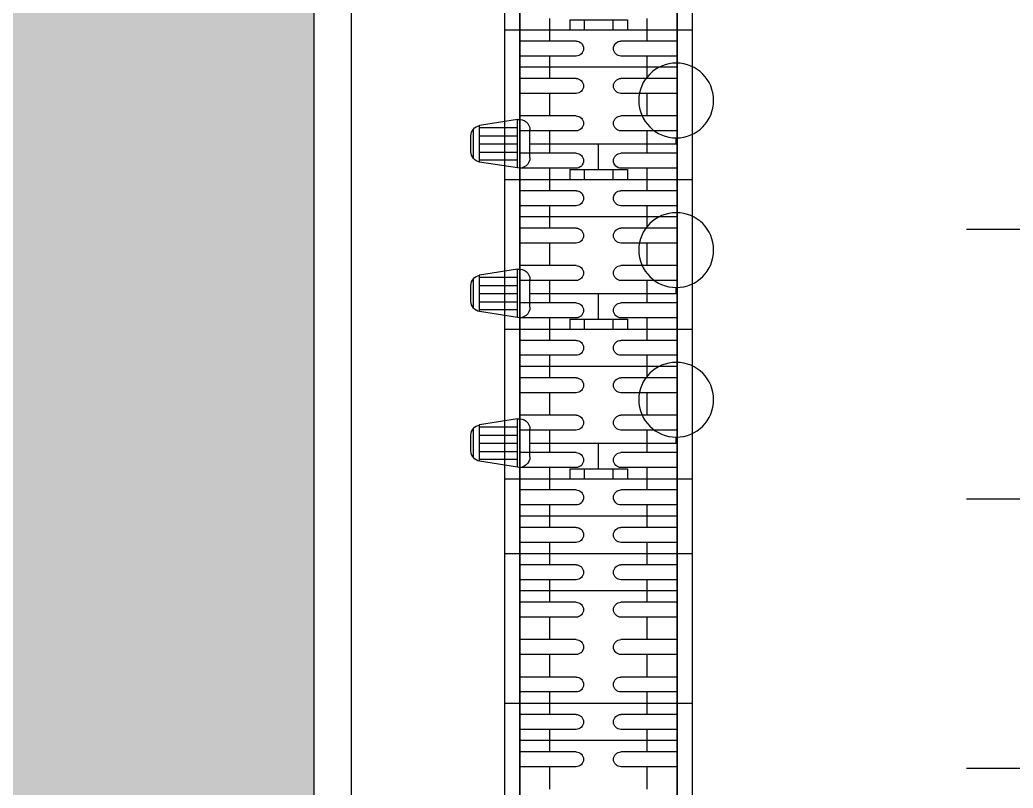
# Model space of a CAD drawing. Header units: inches. Extents: x 21 to 38546, y 13 to 15001.
# Drawn here: x 5347.1 to 5413.5, y 1217.1 to 1268.4 of the extents above; entities that cross this region are included whole.
import ezdxf

# ---------------------------------------------------------------- set-up
doc = ezdxf.new("R2010")
doc.units = ezdxf.units.IN
doc.header["$MEASUREMENT"] = 0
doc.layers.add('RAD-MAHAL', color=2, linetype='Continuous')
doc.layers.add('RAST-IST-RADYATÖR-DİNAMİK BLOK', color=83, linetype='Continuous')
for name, color, linetype, lineweight in [('Z_MİM_-KM-PATTERN-STRC', 8, 'Continuous', 25), ('Z_MİM_-KM-STRC-CONCRETE', 8, 'Continuous', 25), ('Z_MİM_-KM-WALL-PLASTER', 8, 'Continuous', 25)]:
    doc.layers.add(name, color=color, linetype=linetype, lineweight=lineweight)

# ---------------------------------------------------------------- blocks, each defined once
blk = doc.blocks.new('-KM_Kolon_ZK')
at = {"layer": 'Z_MİM_-KM-PATTERN-STRC'}
blk.add_hatch(color=256, dxfattribs=at).paths.add_polyline_path([(2009.999, 370), (2034.999, 370), (2034.999, 0), (2009.999, 0)], flags=0)
at = {"layer": 'Z_MİM_-KM-STRC-CONCRETE'}
blk.add_lwpolyline([(2009.999, 370), (2034.999, 370), (2034.999, 0), (2009.999, 0)], close=True, dxfattribs=at)
blk = doc.blocks.new('IS_RADYATOR_TAG_MRD')
at = {"layer": 'RAD-MAHAL'}
blk.add_line((0, 18), (130, 18), dxfattribs=at)
blk.add_lwpolyline([(0, 0), (130, 0), (130, 36), (0, 36)], dxfattribs=at)
blk = doc.blocks.new('IS_RADYATOR-PLAN-130')
at = {"layer": 'RAST-IST-RADYATÖR-DİNAMİK BLOK', "color": 7}
for p, q in [((125.75, 11.5), (125.75, 7.75)), ((126.75, 11.5), (126.75, 7.75)), ((124.25, 9.5), (125, 9.5)), ((125, 9.5), (125.75, 9.5)), ((126.75, 9.5), (127.5, 9.5)), ((125.75, 4.75), (125.75, 1)), ((126.75, 4.75), (126.75, 1)), ((124.25, 3), (125, 3)), ((125, 3), (125.75, 3)), ((126.75, 3), (127.5, 3))]:
    blk.add_line(p, q, dxfattribs=at)
at = {"layer": 'RAST-IST-RADYATÖR-DİNAMİK BLOK'}
for points in [[(0, 0), (130, 0), (130, 12.5), (0, 12.5)], [(2.5, 11.5), (127.5, 11.5), (127.5, 1), (2.5, 1)]]:
    blk.add_lwpolyline(points, dxfattribs=at)
at = {"layer": 'RAST-IST-RADYATÖR-DİNAMİK BLOK', "color": 7}
for centre, start, end in [((126.25, 7.75), 180, 0), ((126.25, 4.75), 0, 180)]:
    blk.add_arc(centre, 0.5, start, end, dxfattribs=at)
blk = doc.blocks.new('IS_RADYATOR-PLAN-140')
at = {"layer": 'RAST-IST-RADYATÖR-DİNAMİK BLOK', "color": 7}
for p, q in [((125.75, 11.5), (125.75, 7.75)), ((126.75, 11.5), (126.75, 7.75)), ((128.25, 11.5), (128.25, 7.75)), ((129.25, 11.5), (129.25, 7.75)), ((130.75, 11.5), (130.75, 7.75)), ((131.75, 11.5), (131.75, 7.75)), ((133.25, 11.5), (133.25, 7.75)), ((134.25, 11.5), (134.25, 7.75)), ((135.75, 11.5), (135.75, 7.75)), ((136.75, 11.5), (136.75, 7.75)), ((124.25, 9.5), (125, 9.5)), ((125, 9.5), (125.75, 9.5)), ((126.75, 9.5), (127.5, 9.5)), ((127.5, 9.5), (128.25, 9.5)), ((129.25, 9.5), (130, 9.5)), ((130, 9.5), (130.75, 9.5)), ((131.75, 9.5), (132.5, 9.5)), ((132.5, 9.5), (133.25, 9.5)), ((134.25, 9.5), (135, 9.5)), ((135, 9.5), (135.75, 9.5)), ((136.75, 9.5), (137.5, 9.5)), ((125.75, 4.75), (125.75, 1)), ((126.75, 4.75), (126.75, 1)), ((128.25, 4.75), (128.25, 1)), ((129.25, 4.75), (129.25, 1)), ((130.75, 4.75), (130.75, 1)), ((131.75, 4.75), (131.75, 1)), ((133.25, 4.75), (133.25, 1)), ((134.25, 4.75), (134.25, 1)), ((135.75, 4.75), (135.75, 1)), ((136.75, 4.75), (136.75, 1)), ((124.25, 3), (125, 3)), ((125, 3), (125.75, 3)), ((126.75, 3), (127.5, 3)), ((127.5, 3), (128.25, 3)), ((129.25, 3), (130, 3)), ((130, 3), (130.75, 3)), ((131.75, 3), (132.5, 3)), ((132.5, 3), (133.25, 3)), ((134.25, 3), (135, 3)), ((135, 3), (135.75, 3)), ((136.75, 3), (137.5, 3))]:
    blk.add_line(p, q, dxfattribs=at)
at = {"layer": 'RAST-IST-RADYATÖR-DİNAMİK BLOK'}
for points in [[(0, 0), (140, 0), (140, 12.5), (0, 12.5)], [(2.5, 11.5), (137.5, 11.5), (137.5, 1), (2.5, 1)]]:
    blk.add_lwpolyline(points, dxfattribs=at)
at = {"layer": 'RAST-IST-RADYATÖR-DİNAMİK BLOK', "color": 7}
for centre, start, end in [((126.25, 7.75), 180, 0), ((128.75, 7.75), 180, 0), ((131.25, 7.75), 180, 0), ((133.75, 7.75), 180, 0), ((136.25, 7.75), 180, 0), ((126.25, 4.75), 0, 180), ((128.75, 4.75), 0, 180), ((131.25, 4.75), 0, 180), ((133.75, 4.75), 0, 180), ((136.25, 4.75), 0, 180)]:
    blk.add_arc(centre, 0.5, start, end, dxfattribs=at)
blk = doc.blocks.new('IS_RADYATOR-PLAN-150')
at = {"layer": 'RAST-IST-RADYATÖR-DİNAMİK BLOK', "color": 7}
for p, q in [((125.75, 11.5), (125.75, 7.75)), ((126.75, 11.5), (126.75, 7.75)), ((128.25, 11.5), (128.25, 7.75)), ((129.25, 11.5), (129.25, 7.75)), ((130.75, 11.5), (130.75, 7.75)), ((131.75, 11.5), (131.75, 7.75)), ((133.25, 11.5), (133.25, 7.75)), ((134.25, 11.5), (134.25, 7.75)), ((135.75, 11.5), (135.75, 7.75)), ((136.75, 11.5), (136.75, 7.75)), ((138.25, 11.5), (138.25, 7.75)), ((139.25, 11.5), (139.25, 7.75)), ((140.75, 11.5), (140.75, 7.75)), ((141.75, 11.5), (141.75, 7.75)), ((147.385, 11.439), (147.78, 11.439)), ((147.385, 1.67), (147.385, 11.439)), ((124.25, 9.5), (125, 9.5)), ((125, 9.5), (125.75, 9.5)), ((126.75, 9.5), (127.5, 9.5)), ((127.5, 9.5), (128.25, 9.5)), ((129.25, 9.5), (130, 9.5)), ((130, 9.5), (130.75, 9.5)), ((131.75, 9.5), (132.5, 9.5)), ((132.5, 9.5), (133.25, 9.5)), ((134.25, 9.5), (135, 9.5)), ((135, 9.5), (135.75, 9.5)), ((136.75, 9.5), (137.5, 9.5)), ((137.5, 9.5), (138.25, 9.5)), ((139.25, 9.5), (140, 9.5)), ((140, 9.5), (140.75, 9.5)), ((141.75, 9.5), (142.5, 9.5)), ((145.668, 6.25), (147.385, 6.25)), ((125.75, 4.75), (125.75, 1)), ((126.75, 4.75), (126.75, 1)), ((128.25, 4.75), (128.25, 1)), ((129.25, 4.75), (129.25, 1)), ((130.75, 4.75), (130.75, 1)), ((131.75, 4.75), (131.75, 1)), ((133.25, 4.75), (133.25, 1)), ((134.25, 4.75), (134.25, 1)), ((135.75, 4.75), (135.75, 1)), ((136.75, 4.75), (136.75, 1)), ((138.25, 4.75), (138.25, 1)), ((139.25, 4.75), (139.25, 1)), ((140.75, 4.75), (140.75, 1)), ((141.75, 4.75), (141.75, 1)), ((124.25, 3), (125, 3)), ((125, 3), (125.75, 3)), ((126.75, 3), (127.5, 3)), ((127.5, 3), (128.25, 3)), ((129.25, 3), (130, 3)), ((130, 3), (130.75, 3)), ((131.75, 3), (132.5, 3)), ((132.5, 3), (133.25, 3)), ((134.25, 3), (135, 3)), ((135, 3), (135.75, 3)), ((136.75, 3), (137.5, 3)), ((137.5, 3), (138.25, 3)), ((139.25, 3), (140, 3)), ((140, 3), (140.75, 3)), ((141.75, 3), (142.5, 3)), ((146.462, 1.67), (148.309, 1.67)), ((149.011, 0.968), (145.76, 0.968)), ((145.773, 0.833), (148.998, 0.833)), ((145.773, 0.833), (146.168, -1.704)), ((146.308, -1.704), (146.308, 0.833)), ((146.832, -1.704), (146.832, 0.833)), ((147.381, -1.704), (147.381, 0.833)), ((147.906, -1.704), (147.906, 0.833)), ((148.467, -1.704), (148.467, 0.833)), ((148.998, 0.833), (148.603, -1.704)), ((146.168, -1.704), (148.603, -1.704)), ((146.411, -2.11), (148.36, -2.11)), ((146.857, -2.27), (147.914, -2.27))]:
    blk.add_line(p, q, dxfattribs=at)
at = {"layer": 'RAST-IST-RADYATÖR-DİNAMİK BLOK'}
for p, q in [((145.668, 8.178), (145, 8.178)), ((145.668, 7.214), (145.668, 8.178)), ((145.668, 7.214), (145, 7.214)), ((145.668, 5.286), (145.668, 7.214)), ((145.668, 5.286), (145, 5.286)), ((145.668, 4.322), (145.668, 5.286)), ((145.668, 4.322), (145, 4.322))]:
    blk.add_line(p, q, dxfattribs=at)
for points in [[(-5, 0), (145, 0), (145, 12.5), (-5, 12.5)], [(-2.5, 11.5), (142.5, 11.5), (142.5, 1), (-2.5, 1)]]:
    blk.add_lwpolyline(points, dxfattribs=at)
at = {"layer": 'RAST-IST-RADYATÖR-DİNAMİK BLOK', "color": 10}
blk.add_circle((150.28, 11.439), 2.5, dxfattribs=at)
at = {"layer": 'RAST-IST-RADYATÖR-DİNAMİK BLOK', "color": 7}
for centre, radius, start, end in [((126.25, 7.75), 0.5, 180, 0), ((128.75, 7.75), 0.5, 180, 0), ((131.25, 7.75), 0.5, 180, 0), ((133.75, 7.75), 0.5, 180, 0), ((136.25, 7.75), 0.5, 180, 0), ((138.75, 7.75), 0.5, 180, 0), ((141.25, 7.75), 0.5, 180, 0), ((126.25, 4.75), 0.5, 0, 180), ((128.75, 4.75), 0.5, 0, 180), ((131.25, 4.75), 0.5, 0, 180), ((133.75, 4.75), 0.5, 0, 180), ((136.25, 4.75), 0.5, 0, 180), ((138.75, 4.75), 0.5, 0, 180), ((141.25, 4.75), 0.5, 0, 180), ((146.462, 0.968), 0.702, 90, 191.15176), ((148.309, 0.968), 0.702, 348.84824, 90), ((146.857, -1.568), 0.702, 191.15176, 270), ((147.914, -1.568), 0.702, 270, 348.84824)]:
    blk.add_arc(centre, radius, start, end, dxfattribs=at)
blk = doc.blocks.new('IS_RADYATOR-PLAN-160')
at = {"layer": 'RAST-IST-RADYATÖR-DİNAMİK BLOK', "color": 7}
for p, q in [((125.75, 11.5), (125.75, 7.75)), ((126.75, 11.5), (126.75, 7.75)), ((128.25, 11.5), (128.25, 7.75)), ((129.25, 11.5), (129.25, 7.75)), ((130.75, 11.5), (130.75, 7.75)), ((131.75, 11.5), (131.75, 7.75)), ((133.25, 11.5), (133.25, 7.75)), ((134.25, 11.5), (134.25, 7.75)), ((135.75, 11.5), (135.75, 7.75)), ((136.75, 11.5), (136.75, 7.75)), ((138.25, 11.5), (138.25, 7.75)), ((139.25, 11.5), (139.25, 7.75)), ((140.75, 11.5), (140.75, 7.75)), ((141.75, 11.5), (141.75, 7.75)), ((143.25, 11.5), (143.25, 7.75)), ((144.25, 11.5), (144.25, 7.75)), ((145.75, 11.5), (145.75, 7.75)), ((146.75, 11.5), (146.75, 7.75)), ((148.25, 11.5), (148.25, 7.75)), ((149.25, 11.5), (149.25, 7.75)), ((150.75, 11.5), (150.75, 7.75)), ((151.75, 11.5), (151.75, 7.75)), ((157.385, 11.439), (157.78, 11.439)), ((157.385, 1.67), (157.385, 11.439)), ((124.25, 9.5), (125, 9.5)), ((125, 9.5), (125.75, 9.5)), ((126.75, 9.5), (127.5, 9.5)), ((127.5, 9.5), (128.25, 9.5)), ((129.25, 9.5), (130, 9.5)), ((130, 9.5), (130.75, 9.5)), ((131.75, 9.5), (132.5, 9.5)), ((132.5, 9.5), (133.25, 9.5)), ((134.25, 9.5), (135, 9.5)), ((135, 9.5), (135.75, 9.5)), ((136.75, 9.5), (137.5, 9.5)), ((137.5, 9.5), (138.25, 9.5)), ((139.25, 9.5), (140, 9.5)), ((140, 9.5), (140.75, 9.5)), ((141.75, 9.5), (142.5, 9.5)), ((142.5, 9.5), (143.25, 9.5)), ((144.25, 9.5), (145, 9.5)), ((145, 9.5), (145.75, 9.5)), ((146.75, 9.5), (147.5, 9.5)), ((147.5, 9.5), (148.25, 9.5)), ((149.25, 9.5), (150, 9.5)), ((150, 9.5), (150.75, 9.5)), ((151.75, 9.5), (152.5, 9.5)), ((155.668, 6.25), (157.385, 6.25)), ((125.75, 4.75), (125.75, 1)), ((126.75, 4.75), (126.75, 1)), ((128.25, 4.75), (128.25, 1)), ((129.25, 4.75), (129.25, 1)), ((130.75, 4.75), (130.75, 1)), ((131.75, 4.75), (131.75, 1)), ((133.25, 4.75), (133.25, 1)), ((134.25, 4.75), (134.25, 1)), ((135.75, 4.75), (135.75, 1)), ((136.75, 4.75), (136.75, 1)), ((138.25, 4.75), (138.25, 1)), ((139.25, 4.75), (139.25, 1)), ((140.75, 4.75), (140.75, 1)), ((141.75, 4.75), (141.75, 1)), ((143.25, 4.75), (143.25, 1)), ((144.25, 4.75), (144.25, 1)), ((145.75, 4.75), (145.75, 1)), ((146.75, 4.75), (146.75, 1)), ((148.25, 4.75), (148.25, 1)), ((149.25, 4.75), (149.25, 1)), ((150.75, 4.75), (150.75, 1)), ((151.75, 4.75), (151.75, 1)), ((124.25, 3), (125, 3)), ((125, 3), (125.75, 3)), ((126.75, 3), (127.5, 3)), ((127.5, 3), (128.25, 3)), ((129.25, 3), (130, 3)), ((130, 3), (130.75, 3)), ((131.75, 3), (132.5, 3)), ((132.5, 3), (133.25, 3)), ((134.25, 3), (135, 3)), ((135, 3), (135.75, 3)), ((136.75, 3), (137.5, 3)), ((137.5, 3), (138.25, 3)), ((139.25, 3), (140, 3)), ((140, 3), (140.75, 3)), ((141.75, 3), (142.5, 3)), ((142.5, 3), (143.25, 3)), ((144.25, 3), (145, 3)), ((145, 3), (145.75, 3)), ((146.75, 3), (147.5, 3)), ((147.5, 3), (148.25, 3)), ((149.25, 3), (150, 3)), ((150, 3), (150.75, 3)), ((151.75, 3), (152.5, 3)), ((156.462, 1.67), (158.309, 1.67)), ((159.011, 0.968), (155.76, 0.968)), ((155.773, 0.833), (158.998, 0.833)), ((155.773, 0.833), (156.168, -1.704)), ((156.308, -1.704), (156.308, 0.833)), ((156.832, -1.704), (156.832, 0.833)), ((157.381, -1.704), (157.381, 0.833)), ((157.906, -1.704), (157.906, 0.833)), ((158.467, -1.704), (158.467, 0.833)), ((158.998, 0.833), (158.603, -1.704)), ((156.168, -1.704), (158.603, -1.704)), ((156.411, -2.11), (158.36, -2.11)), ((156.857, -2.27), (157.914, -2.27))]:
    blk.add_line(p, q, dxfattribs=at)
at = {"layer": 'RAST-IST-RADYATÖR-DİNAMİK BLOK'}
for p, q in [((155.668, 8.178), (155, 8.178)), ((155.668, 7.214), (155.668, 8.178)), ((155.668, 7.214), (155, 7.214)), ((155.668, 5.286), (155.668, 7.214)), ((155.668, 5.286), (155, 5.286)), ((155.668, 4.322), (155.668, 5.286)), ((155.668, 4.322), (155, 4.322))]:
    blk.add_line(p, q, dxfattribs=at)
for points in [[(-5, 0), (155, 0), (155, 12.5), (-5, 12.5)], [(-2.5, 11.5), (152.5, 11.5), (152.5, 1), (-2.5, 1)]]:
    blk.add_lwpolyline(points, dxfattribs=at)
at = {"layer": 'RAST-IST-RADYATÖR-DİNAMİK BLOK', "color": 10}
blk.add_circle((160.28, 11.439), 2.5, dxfattribs=at)
at = {"layer": 'RAST-IST-RADYATÖR-DİNAMİK BLOK', "color": 7}
for centre, radius, start, end in [((126.25, 7.75), 0.5, 180, 0), ((128.75, 7.75), 0.5, 180, 0), ((131.25, 7.75), 0.5, 180, 0), ((133.75, 7.75), 0.5, 180, 0), ((136.25, 7.75), 0.5, 180, 0), ((138.75, 7.75), 0.5, 180, 0), ((141.25, 7.75), 0.5, 180, 0), ((143.75, 7.75), 0.5, 180, 0), ((146.25, 7.75), 0.5, 180, 0), ((148.75, 7.75), 0.5, 180, 0), ((151.25, 7.75), 0.5, 180, 0), ((126.25, 4.75), 0.5, 0, 180), ((128.75, 4.75), 0.5, 0, 180), ((131.25, 4.75), 0.5, 0, 180), ((133.75, 4.75), 0.5, 0, 180), ((136.25, 4.75), 0.5, 0, 180), ((138.75, 4.75), 0.5, 0, 180), ((141.25, 4.75), 0.5, 0, 180), ((143.75, 4.75), 0.5, 0, 180), ((146.25, 4.75), 0.5, 0, 180), ((148.75, 4.75), 0.5, 0, 180), ((151.25, 4.75), 0.5, 0, 180), ((156.462, 0.968), 0.702, 90, 191.15176), ((158.309, 0.968), 0.702, 348.84824, 90), ((156.857, -1.568), 0.702, 191.15176, 270), ((157.914, -1.568), 0.702, 270, 348.84824)]:
    blk.add_arc(centre, radius, start, end, dxfattribs=at)
blk = doc.blocks.new('IS_RADYATOR-PLAN-170')
at = {"layer": 'RAST-IST-RADYATÖR-DİNAMİK BLOK', "color": 7}
for p, q in [((125.75, 11.5), (125.75, 7.75)), ((126.75, 11.5), (126.75, 7.75)), ((128.25, 11.5), (128.25, 7.75)), ((129.25, 11.5), (129.25, 7.75)), ((130.75, 11.5), (130.75, 7.75)), ((131.75, 11.5), (131.75, 7.75)), ((133.25, 11.5), (133.25, 7.75)), ((134.25, 11.5), (134.25, 7.75)), ((135.75, 11.5), (135.75, 7.75)), ((136.75, 11.5), (136.75, 7.75)), ((138.25, 11.5), (138.25, 7.75)), ((139.25, 11.5), (139.25, 7.75)), ((140.75, 11.5), (140.75, 7.75)), ((141.75, 11.5), (141.75, 7.75)), ((143.25, 11.5), (143.25, 7.75)), ((144.25, 11.5), (144.25, 7.75)), ((145.75, 11.5), (145.75, 7.75)), ((146.75, 11.5), (146.75, 7.75)), ((148.25, 11.5), (148.25, 7.75)), ((149.25, 11.5), (149.25, 7.75)), ((150.75, 11.5), (150.75, 7.75)), ((151.75, 11.5), (151.75, 7.75)), ((153.25, 11.5), (153.25, 7.75)), ((154.25, 11.5), (154.25, 7.75)), ((155.75, 11.5), (155.75, 7.75)), ((156.75, 11.5), (156.75, 7.75)), ((158.25, 11.5), (158.25, 7.75)), ((159.25, 11.5), (159.25, 7.75)), ((160.75, 11.5), (160.75, 7.75)), ((161.75, 11.5), (161.75, 7.75)), ((167.385, 11.439), (167.78, 11.439)), ((167.385, 1.67), (167.385, 11.439)), ((124.25, 9.5), (125, 9.5)), ((125, 9.5), (125.75, 9.5)), ((126.75, 9.5), (127.5, 9.5)), ((127.5, 9.5), (128.25, 9.5)), ((129.25, 9.5), (130, 9.5)), ((130, 9.5), (130.75, 9.5)), ((131.75, 9.5), (132.5, 9.5)), ((132.5, 9.5), (133.25, 9.5)), ((134.25, 9.5), (135, 9.5)), ((135, 9.5), (135.75, 9.5)), ((136.75, 9.5), (137.5, 9.5)), ((137.5, 9.5), (138.25, 9.5)), ((139.25, 9.5), (140, 9.5)), ((140, 9.5), (140.75, 9.5)), ((141.75, 9.5), (142.5, 9.5)), ((142.5, 9.5), (143.25, 9.5)), ((144.25, 9.5), (145, 9.5)), ((145, 9.5), (145.75, 9.5)), ((146.75, 9.5), (147.5, 9.5)), ((147.5, 9.5), (148.25, 9.5)), ((149.25, 9.5), (150, 9.5)), ((150, 9.5), (150.75, 9.5)), ((151.75, 9.5), (152.5, 9.5)), ((152.5, 9.5), (153.25, 9.5)), ((154.25, 9.5), (155, 9.5)), ((155, 9.5), (155.75, 9.5)), ((156.75, 9.5), (157.5, 9.5)), ((157.5, 9.5), (158.25, 9.5)), ((159.25, 9.5), (160, 9.5)), ((160, 9.5), (160.75, 9.5)), ((161.75, 9.5), (162.5, 9.5)), ((165.668, 6.25), (167.385, 6.25)), ((125.75, 4.75), (125.75, 1)), ((126.75, 4.75), (126.75, 1)), ((128.25, 4.75), (128.25, 1)), ((129.25, 4.75), (129.25, 1)), ((130.75, 4.75), (130.75, 1)), ((131.75, 4.75), (131.75, 1)), ((133.25, 4.75), (133.25, 1)), ((134.25, 4.75), (134.25, 1)), ((135.75, 4.75), (135.75, 1)), ((136.75, 4.75), (136.75, 1)), ((138.25, 4.75), (138.25, 1)), ((139.25, 4.75), (139.25, 1)), ((140.75, 4.75), (140.75, 1)), ((141.75, 4.75), (141.75, 1)), ((143.25, 4.75), (143.25, 1)), ((144.25, 4.75), (144.25, 1)), ((145.75, 4.75), (145.75, 1)), ((146.75, 4.75), (146.75, 1)), ((148.25, 4.75), (148.25, 1)), ((149.25, 4.75), (149.25, 1)), ((150.75, 4.75), (150.75, 1)), ((151.75, 4.75), (151.75, 1)), ((153.25, 4.75), (153.25, 1)), ((154.25, 4.75), (154.25, 1)), ((155.75, 4.75), (155.75, 1)), ((156.75, 4.75), (156.75, 1)), ((158.25, 4.75), (158.25, 1)), ((159.25, 4.75), (159.25, 1)), ((160.75, 4.75), (160.75, 1)), ((161.75, 4.75), (161.75, 1)), ((124.25, 3), (125, 3)), ((125, 3), (125.75, 3)), ((126.75, 3), (127.5, 3)), ((127.5, 3), (128.25, 3)), ((129.25, 3), (130, 3)), ((130, 3), (130.75, 3)), ((131.75, 3), (132.5, 3)), ((132.5, 3), (133.25, 3)), ((134.25, 3), (135, 3)), ((135, 3), (135.75, 3)), ((136.75, 3), (137.5, 3)), ((137.5, 3), (138.25, 3)), ((139.25, 3), (140, 3)), ((140, 3), (140.75, 3)), ((141.75, 3), (142.5, 3)), ((142.5, 3), (143.25, 3)), ((144.25, 3), (145, 3)), ((145, 3), (145.75, 3)), ((146.75, 3), (147.5, 3)), ((147.5, 3), (148.25, 3)), ((149.25, 3), (150, 3)), ((150, 3), (150.75, 3)), ((151.75, 3), (152.5, 3)), ((152.5, 3), (153.25, 3)), ((154.25, 3), (155, 3)), ((155, 3), (155.75, 3)), ((156.75, 3), (157.5, 3)), ((157.5, 3), (158.25, 3)), ((159.25, 3), (160, 3)), ((160, 3), (160.75, 3)), ((161.75, 3), (162.5, 3)), ((166.462, 1.67), (168.309, 1.67)), ((169.011, 0.968), (165.76, 0.968)), ((165.773, 0.833), (168.998, 0.833)), ((165.773, 0.833), (166.168, -1.704)), ((166.308, -1.704), (166.308, 0.833)), ((166.832, -1.704), (166.832, 0.833)), ((167.381, -1.704), (167.381, 0.833)), ((167.906, -1.704), (167.906, 0.833)), ((168.467, -1.704), (168.467, 0.833)), ((168.998, 0.833), (168.603, -1.704)), ((166.168, -1.704), (168.603, -1.704)), ((166.411, -2.11), (168.36, -2.11)), ((166.857, -2.27), (167.914, -2.27))]:
    blk.add_line(p, q, dxfattribs=at)
at = {"layer": 'RAST-IST-RADYATÖR-DİNAMİK BLOK'}
for p, q in [((165.668, 8.178), (165, 8.178)), ((165.668, 7.214), (165.668, 8.178)), ((165.668, 7.214), (165, 7.214)), ((165.668, 5.286), (165.668, 7.214)), ((165.668, 5.286), (165, 5.286)), ((165.668, 4.322), (165.668, 5.286)), ((165.668, 4.322), (165, 4.322))]:
    blk.add_line(p, q, dxfattribs=at)
for points in [[(-5, 0), (165, 0), (165, 12.5), (-5, 12.5)], [(-2.5, 11.5), (162.5, 11.5), (162.5, 1), (-2.5, 1)]]:
    blk.add_lwpolyline(points, dxfattribs=at)
at = {"layer": 'RAST-IST-RADYATÖR-DİNAMİK BLOK', "color": 10}
blk.add_circle((170.28, 11.439), 2.5, dxfattribs=at)
at = {"layer": 'RAST-IST-RADYATÖR-DİNAMİK BLOK', "color": 7}
for centre, radius, start, end in [((126.25, 7.75), 0.5, 180, 0), ((128.75, 7.75), 0.5, 180, 0), ((131.25, 7.75), 0.5, 180, 0), ((133.75, 7.75), 0.5, 180, 0), ((136.25, 7.75), 0.5, 180, 0), ((138.75, 7.75), 0.5, 180, 0), ((141.25, 7.75), 0.5, 180, 0), ((143.75, 7.75), 0.5, 180, 0), ((146.25, 7.75), 0.5, 180, 0), ((148.75, 7.75), 0.5, 180, 0), ((151.25, 7.75), 0.5, 180, 0), ((153.75, 7.75), 0.5, 180, 0), ((156.25, 7.75), 0.5, 180, 0), ((158.75, 7.75), 0.5, 180, 0), ((161.25, 7.75), 0.5, 180, 0), ((126.25, 4.75), 0.5, 0, 180), ((128.75, 4.75), 0.5, 0, 180), ((131.25, 4.75), 0.5, 0, 180), ((133.75, 4.75), 0.5, 0, 180), ((136.25, 4.75), 0.5, 0, 180), ((138.75, 4.75), 0.5, 0, 180), ((141.25, 4.75), 0.5, 0, 180), ((143.75, 4.75), 0.5, 0, 180), ((146.25, 4.75), 0.5, 0, 180), ((148.75, 4.75), 0.5, 0, 180), ((151.25, 4.75), 0.5, 0, 180), ((153.75, 4.75), 0.5, 0, 180), ((156.25, 4.75), 0.5, 0, 180), ((158.75, 4.75), 0.5, 0, 180), ((161.25, 4.75), 0.5, 0, 180), ((166.462, 0.968), 0.702, 90, 191.15176), ((168.309, 0.968), 0.702, 348.84824, 90), ((166.857, -1.568), 0.702, 191.15176, 270), ((167.914, -1.568), 0.702, 270, 348.84824)]:
    blk.add_arc(centre, radius, start, end, dxfattribs=at)
blk = doc.blocks.new('IS_RADYATOR-PLAN-180')
at = {"layer": 'RAST-IST-RADYATÖR-DİNAMİK BLOK', "color": 7}
for p, q in [((125.75, 11.5), (125.75, 7.75)), ((126.75, 11.5), (126.75, 7.75)), ((128.25, 11.5), (128.25, 7.75)), ((129.25, 11.5), (129.25, 7.75)), ((130.75, 11.5), (130.75, 7.75)), ((131.75, 11.5), (131.75, 7.75)), ((133.25, 11.5), (133.25, 7.75)), ((134.25, 11.5), (134.25, 7.75)), ((135.75, 11.5), (135.75, 7.75)), ((136.75, 11.5), (136.75, 7.75)), ((138.25, 11.5), (138.25, 7.75)), ((139.25, 11.5), (139.25, 7.75)), ((140.75, 11.5), (140.75, 7.75)), ((141.75, 11.5), (141.75, 7.75)), ((143.25, 11.5), (143.25, 7.75)), ((144.25, 11.5), (144.25, 7.75)), ((145.75, 11.5), (145.75, 7.75)), ((146.75, 11.5), (146.75, 7.75)), ((148.25, 11.5), (148.25, 7.75)), ((149.25, 11.5), (149.25, 7.75)), ((150.75, 11.5), (150.75, 7.75)), ((151.75, 11.5), (151.75, 7.75)), ((153.25, 11.5), (153.25, 7.75)), ((154.25, 11.5), (154.25, 7.75)), ((155.75, 11.5), (155.75, 7.75)), ((156.75, 11.5), (156.75, 7.75)), ((158.25, 11.5), (158.25, 7.75)), ((159.25, 11.5), (159.25, 7.75)), ((160.75, 11.5), (160.75, 7.75)), ((161.75, 11.5), (161.75, 7.75)), ((163.25, 11.5), (163.25, 7.75)), ((164.25, 11.5), (164.25, 7.75)), ((165.75, 11.5), (165.75, 7.75)), ((166.75, 11.5), (166.75, 7.75)), ((168.25, 11.5), (168.25, 7.75)), ((169.25, 11.5), (169.25, 7.75)), ((170.75, 11.5), (170.75, 7.75)), ((171.75, 11.5), (171.75, 7.75)), ((124.25, 9.5), (125, 9.5)), ((125, 9.5), (125.75, 9.5)), ((126.75, 9.5), (127.5, 9.5)), ((127.5, 9.5), (128.25, 9.5)), ((129.25, 9.5), (130, 9.5)), ((130, 9.5), (130.75, 9.5)), ((131.75, 9.5), (132.5, 9.5)), ((132.5, 9.5), (133.25, 9.5)), ((134.25, 9.5), (135, 9.5)), ((135, 9.5), (135.75, 9.5)), ((136.75, 9.5), (137.5, 9.5)), ((137.5, 9.5), (138.25, 9.5)), ((139.25, 9.5), (140, 9.5)), ((140, 9.5), (140.75, 9.5)), ((141.75, 9.5), (142.5, 9.5)), ((142.5, 9.5), (143.25, 9.5)), ((144.25, 9.5), (145, 9.5)), ((145, 9.5), (145.75, 9.5)), ((146.75, 9.5), (147.5, 9.5)), ((147.5, 9.5), (148.25, 9.5)), ((149.25, 9.5), (150, 9.5)), ((150, 9.5), (150.75, 9.5)), ((151.75, 9.5), (152.5, 9.5)), ((152.5, 9.5), (153.25, 9.5)), ((154.25, 9.5), (155, 9.5)), ((155, 9.5), (155.75, 9.5)), ((156.75, 9.5), (157.5, 9.5)), ((157.5, 9.5), (158.25, 9.5)), ((159.25, 9.5), (160, 9.5)), ((160, 9.5), (160.75, 9.5)), ((161.75, 9.5), (162.5, 9.5)), ((162.5, 9.5), (163.25, 9.5)), ((164.25, 9.5), (165, 9.5)), ((165, 9.5), (165.75, 9.5)), ((166.75, 9.5), (167.5, 9.5)), ((167.5, 9.5), (168.25, 9.5)), ((169.25, 9.5), (170, 9.5)), ((170, 9.5), (170.75, 9.5)), ((171.75, 9.5), (172.5, 9.5)), ((125.75, 4.75), (125.75, 1)), ((126.75, 4.75), (126.75, 1)), ((128.25, 4.75), (128.25, 1)), ((129.25, 4.75), (129.25, 1)), ((130.75, 4.75), (130.75, 1)), ((131.75, 4.75), (131.75, 1)), ((133.25, 4.75), (133.25, 1)), ((134.25, 4.75), (134.25, 1)), ((135.75, 4.75), (135.75, 1)), ((136.75, 4.75), (136.75, 1)), ((138.25, 4.75), (138.25, 1)), ((139.25, 4.75), (139.25, 1)), ((140.75, 4.75), (140.75, 1)), ((141.75, 4.75), (141.75, 1)), ((143.25, 4.75), (143.25, 1)), ((144.25, 4.75), (144.25, 1)), ((145.75, 4.75), (145.75, 1)), ((146.75, 4.75), (146.75, 1)), ((148.25, 4.75), (148.25, 1)), ((149.25, 4.75), (149.25, 1)), ((150.75, 4.75), (150.75, 1)), ((151.75, 4.75), (151.75, 1)), ((153.25, 4.75), (153.25, 1)), ((154.25, 4.75), (154.25, 1)), ((155.75, 4.75), (155.75, 1)), ((156.75, 4.75), (156.75, 1)), ((158.25, 4.75), (158.25, 1)), ((159.25, 4.75), (159.25, 1)), ((160.75, 4.75), (160.75, 1)), ((161.75, 4.75), (161.75, 1)), ((163.25, 4.75), (163.25, 1)), ((164.25, 4.75), (164.25, 1)), ((165.75, 4.75), (165.75, 1)), ((166.75, 4.75), (166.75, 1)), ((168.25, 4.75), (168.25, 1)), ((169.25, 4.75), (169.25, 1)), ((170.75, 4.75), (170.75, 1)), ((171.75, 4.75), (171.75, 1)), ((124.25, 3), (125, 3)), ((125, 3), (125.75, 3)), ((126.75, 3), (127.5, 3)), ((127.5, 3), (128.25, 3)), ((129.25, 3), (130, 3)), ((130, 3), (130.75, 3)), ((131.75, 3), (132.5, 3)), ((132.5, 3), (133.25, 3)), ((134.25, 3), (135, 3)), ((135, 3), (135.75, 3)), ((136.75, 3), (137.5, 3)), ((137.5, 3), (138.25, 3)), ((139.25, 3), (140, 3)), ((140, 3), (140.75, 3)), ((141.75, 3), (142.5, 3)), ((142.5, 3), (143.25, 3)), ((144.25, 3), (145, 3)), ((145, 3), (145.75, 3)), ((146.75, 3), (147.5, 3)), ((147.5, 3), (148.25, 3)), ((149.25, 3), (150, 3)), ((150, 3), (150.75, 3)), ((151.75, 3), (152.5, 3)), ((152.5, 3), (153.25, 3)), ((154.25, 3), (155, 3)), ((155, 3), (155.75, 3)), ((156.75, 3), (157.5, 3)), ((157.5, 3), (158.25, 3)), ((159.25, 3), (160, 3)), ((160, 3), (160.75, 3)), ((161.75, 3), (162.5, 3)), ((162.5, 3), (163.25, 3)), ((164.25, 3), (165, 3)), ((165, 3), (165.75, 3)), ((166.75, 3), (167.5, 3)), ((167.5, 3), (168.25, 3)), ((169.25, 3), (170, 3)), ((170, 3), (170.75, 3)), ((171.75, 3), (172.5, 3))]:
    blk.add_line(p, q, dxfattribs=at)
at = {"layer": 'RAST-IST-RADYATÖR-DİNAMİK BLOK'}
for p, q in [((175.668, 8.178), (175, 8.178)), ((175.668, 7.214), (175.668, 8.178)), ((175.668, 7.214), (175, 7.214)), ((175.668, 5.286), (175.668, 7.214)), ((175.668, 5.286), (175, 5.286)), ((175.668, 4.322), (175.668, 5.286)), ((175.668, 4.322), (175, 4.322))]:
    blk.add_line(p, q, dxfattribs=at)
for points in [[(-5, 0), (175, 0), (175, 12.5), (-5, 12.5)], [(-2.5, 11.5), (172.5, 11.5), (172.5, 1), (-2.5, 1)]]:
    blk.add_lwpolyline(points, dxfattribs=at)
at = {"layer": 'RAST-IST-RADYATÖR-DİNAMİK BLOK', "color": 7}
for centre, start, end in [((126.25, 7.75), 180, 0), ((128.75, 7.75), 180, 0), ((131.25, 7.75), 180, 0), ((133.75, 7.75), 180, 0), ((136.25, 7.75), 180, 0), ((138.75, 7.75), 180, 0), ((141.25, 7.75), 180, 0), ((143.75, 7.75), 180, 0), ((146.25, 7.75), 180, 0), ((148.75, 7.75), 180, 0), ((151.25, 7.75), 180, 0), ((153.75, 7.75), 180, 0), ((156.25, 7.75), 180, 0), ((158.75, 7.75), 180, 0), ((161.25, 7.75), 180, 0), ((163.75, 7.75), 180, 0), ((166.25, 7.75), 180, 0), ((168.75, 7.75), 180, 0), ((171.25, 7.75), 180, 0), ((126.25, 4.75), 0, 180), ((128.75, 4.75), 0, 180), ((131.25, 4.75), 0, 180), ((133.75, 4.75), 0, 180), ((136.25, 4.75), 0, 180), ((138.75, 4.75), 0, 180), ((141.25, 4.75), 0, 180), ((143.75, 4.75), 0, 180), ((146.25, 4.75), 0, 180), ((148.75, 4.75), 0, 180), ((151.25, 4.75), 0, 180), ((153.75, 4.75), 0, 180), ((156.25, 4.75), 0, 180), ((158.75, 4.75), 0, 180), ((161.25, 4.75), 0, 180), ((163.75, 4.75), 0, 180), ((166.25, 4.75), 0, 180), ((168.75, 4.75), 0, 180), ((171.25, 4.75), 0, 180)]:
    blk.add_arc(centre, 0.5, start, end, dxfattribs=at)
blk = doc.blocks.new('IS_RADYATOR-PLAN-190')
at = {"layer": 'RAST-IST-RADYATÖR-DİNAMİK BLOK', "color": 7}
for p, q in [((125.75, 11.5), (125.75, 7.75)), ((126.75, 11.5), (126.75, 7.75)), ((128.25, 11.5), (128.25, 7.75)), ((129.25, 11.5), (129.25, 7.75)), ((130.75, 11.5), (130.75, 7.75)), ((131.75, 11.5), (131.75, 7.75)), ((133.25, 11.5), (133.25, 7.75)), ((134.25, 11.5), (134.25, 7.75)), ((135.75, 11.5), (135.75, 7.75)), ((136.75, 11.5), (136.75, 7.75)), ((138.25, 11.5), (138.25, 7.75)), ((139.25, 11.5), (139.25, 7.75)), ((140.75, 11.5), (140.75, 7.75)), ((141.75, 11.5), (141.75, 7.75)), ((143.25, 11.5), (143.25, 7.75)), ((144.25, 11.5), (144.25, 7.75)), ((145.75, 11.5), (145.75, 7.75)), ((146.75, 11.5), (146.75, 7.75)), ((148.25, 11.5), (148.25, 7.75)), ((149.25, 11.5), (149.25, 7.75)), ((150.75, 11.5), (150.75, 7.75)), ((151.75, 11.5), (151.75, 7.75)), ((153.25, 11.5), (153.25, 7.75)), ((154.25, 11.5), (154.25, 7.75)), ((155.75, 11.5), (155.75, 7.75)), ((156.75, 11.5), (156.75, 7.75)), ((158.25, 11.5), (158.25, 7.75)), ((159.25, 11.5), (159.25, 7.75)), ((160.75, 11.5), (160.75, 7.75)), ((161.75, 11.5), (161.75, 7.75)), ((163.25, 11.5), (163.25, 7.75)), ((164.25, 11.5), (164.25, 7.75)), ((165.75, 11.5), (165.75, 7.75)), ((166.75, 11.5), (166.75, 7.75)), ((168.25, 11.5), (168.25, 7.75)), ((169.25, 11.5), (169.25, 7.75)), ((170.75, 11.5), (170.75, 7.75)), ((171.75, 11.5), (171.75, 7.75)), ((173.25, 11.5), (173.25, 7.75)), ((174.25, 11.5), (174.25, 7.75)), ((124.25, 9.5), (125, 9.5)), ((125, 9.5), (125.75, 9.5)), ((126.75, 9.5), (127.5, 9.5)), ((127.5, 9.5), (128.25, 9.5)), ((129.25, 9.5), (130, 9.5)), ((130, 9.5), (130.75, 9.5)), ((131.75, 9.5), (132.5, 9.5)), ((132.5, 9.5), (133.25, 9.5)), ((134.25, 9.5), (135, 9.5)), ((135, 9.5), (135.75, 9.5)), ((136.75, 9.5), (137.5, 9.5)), ((137.5, 9.5), (138.25, 9.5)), ((139.25, 9.5), (140, 9.5)), ((140, 9.5), (140.75, 9.5)), ((141.75, 9.5), (142.5, 9.5)), ((142.5, 9.5), (143.25, 9.5)), ((144.25, 9.5), (145, 9.5)), ((145, 9.5), (145.75, 9.5)), ((146.75, 9.5), (147.5, 9.5)), ((147.5, 9.5), (148.25, 9.5)), ((149.25, 9.5), (150, 9.5)), ((150, 9.5), (150.75, 9.5)), ((151.75, 9.5), (152.5, 9.5)), ((152.5, 9.5), (153.25, 9.5)), ((154.25, 9.5), (155, 9.5)), ((155, 9.5), (155.75, 9.5)), ((156.75, 9.5), (157.5, 9.5)), ((157.5, 9.5), (158.25, 9.5)), ((159.25, 9.5), (160, 9.5)), ((160, 9.5), (160.75, 9.5)), ((161.75, 9.5), (162.5, 9.5)), ((162.5, 9.5), (163.25, 9.5)), ((164.25, 9.5), (165, 9.5)), ((165, 9.5), (165.75, 9.5)), ((166.75, 9.5), (167.5, 9.5)), ((167.5, 9.5), (168.25, 9.5)), ((169.25, 9.5), (170, 9.5)), ((170, 9.5), (170.75, 9.5)), ((171.75, 9.5), (172.5, 9.5)), ((172.5, 9.5), (173.25, 9.5)), ((174.25, 9.5), (175, 9.5)), ((175, 9.5), (175.75, 9.5)), ((125.75, 4.75), (125.75, 1)), ((126.75, 4.75), (126.75, 1)), ((128.25, 4.75), (128.25, 1)), ((129.25, 4.75), (129.25, 1)), ((130.75, 4.75), (130.75, 1)), ((131.75, 4.75), (131.75, 1)), ((133.25, 4.75), (133.25, 1)), ((134.25, 4.75), (134.25, 1)), ((135.75, 4.75), (135.75, 1)), ((136.75, 4.75), (136.75, 1)), ((138.25, 4.75), (138.25, 1)), ((139.25, 4.75), (139.25, 1)), ((140.75, 4.75), (140.75, 1)), ((141.75, 4.75), (141.75, 1)), ((143.25, 4.75), (143.25, 1)), ((144.25, 4.75), (144.25, 1)), ((145.75, 4.75), (145.75, 1)), ((146.75, 4.75), (146.75, 1)), ((148.25, 4.75), (148.25, 1)), ((149.25, 4.75), (149.25, 1)), ((150.75, 4.75), (150.75, 1)), ((151.75, 4.75), (151.75, 1)), ((153.25, 4.75), (153.25, 1)), ((154.25, 4.75), (154.25, 1)), ((155.75, 4.75), (155.75, 1)), ((156.75, 4.75), (156.75, 1)), ((158.25, 4.75), (158.25, 1)), ((159.25, 4.75), (159.25, 1)), ((160.75, 4.75), (160.75, 1)), ((161.75, 4.75), (161.75, 1)), ((163.25, 4.75), (163.25, 1)), ((164.25, 4.75), (164.25, 1)), ((165.75, 4.75), (165.75, 1)), ((166.75, 4.75), (166.75, 1)), ((168.25, 4.75), (168.25, 1)), ((169.25, 4.75), (169.25, 1)), ((170.75, 4.75), (170.75, 1)), ((171.75, 4.75), (171.75, 1)), ((173.25, 4.75), (173.25, 1)), ((174.25, 4.75), (174.25, 1)), ((124.25, 3), (125, 3)), ((125, 3), (125.75, 3)), ((126.75, 3), (127.5, 3)), ((127.5, 3), (128.25, 3)), ((129.25, 3), (130, 3)), ((130, 3), (130.75, 3)), ((131.75, 3), (132.5, 3)), ((132.5, 3), (133.25, 3)), ((134.25, 3), (135, 3)), ((135, 3), (135.75, 3)), ((136.75, 3), (137.5, 3)), ((137.5, 3), (138.25, 3)), ((139.25, 3), (140, 3)), ((140, 3), (140.75, 3)), ((141.75, 3), (142.5, 3)), ((142.5, 3), (143.25, 3)), ((144.25, 3), (145, 3)), ((145, 3), (145.75, 3)), ((146.75, 3), (147.5, 3)), ((147.5, 3), (148.25, 3)), ((149.25, 3), (150, 3)), ((150, 3), (150.75, 3)), ((151.75, 3), (152.5, 3)), ((152.5, 3), (153.25, 3)), ((154.25, 3), (155, 3)), ((155, 3), (155.75, 3)), ((156.75, 3), (157.5, 3)), ((157.5, 3), (158.25, 3)), ((159.25, 3), (160, 3)), ((160, 3), (160.75, 3)), ((161.75, 3), (162.5, 3)), ((162.5, 3), (163.25, 3)), ((164.25, 3), (165, 3)), ((165, 3), (165.75, 3)), ((166.75, 3), (167.5, 3)), ((167.5, 3), (168.25, 3)), ((169.25, 3), (170, 3)), ((170, 3), (170.75, 3)), ((171.75, 3), (172.5, 3)), ((172.5, 3), (173.25, 3)), ((174.25, 3), (175, 3)), ((175, 3), (175.75, 3))]:
    blk.add_line(p, q, dxfattribs=at)
at = {"layer": 'RAST-IST-RADYATÖR-DİNAMİK BLOK'}
for points in [[(-5, 0), (185, 0), (185, 12.5), (-5, 12.5)], [(182.5, 11.5), (-2.5, 11.5), (-2.5, 1), (182.5, 1)]]:
    blk.add_lwpolyline(points, dxfattribs=at)
at = {"layer": 'RAST-IST-RADYATÖR-DİNAMİK BLOK', "color": 7}
for centre, start, end in [((126.25, 7.75), 180, 0), ((128.75, 7.75), 180, 0), ((131.25, 7.75), 180, 0), ((133.75, 7.75), 180, 0), ((136.25, 7.75), 180, 0), ((138.75, 7.75), 180, 0), ((141.25, 7.75), 180, 0), ((143.75, 7.75), 180, 0), ((146.25, 7.75), 180, 0), ((148.75, 7.75), 180, 0), ((151.25, 7.75), 180, 0), ((153.75, 7.75), 180, 0), ((156.25, 7.75), 180, 0), ((158.75, 7.75), 180, 0), ((161.25, 7.75), 180, 0), ((163.75, 7.75), 180, 0), ((166.25, 7.75), 180, 0), ((168.75, 7.75), 180, 0), ((171.25, 7.75), 180, 0), ((173.75, 7.75), 180, 0), ((126.25, 4.75), 0, 180), ((128.75, 4.75), 0, 180), ((131.25, 4.75), 0, 180), ((133.75, 4.75), 0, 180), ((136.25, 4.75), 0, 180), ((138.75, 4.75), 0, 180), ((141.25, 4.75), 0, 180), ((143.75, 4.75), 0, 180), ((146.25, 4.75), 0, 180), ((148.75, 4.75), 0, 180), ((151.25, 4.75), 0, 180), ((153.75, 4.75), 0, 180), ((156.25, 4.75), 0, 180), ((158.75, 4.75), 0, 180), ((161.25, 4.75), 0, 180), ((163.75, 4.75), 0, 180), ((166.25, 4.75), 0, 180), ((168.75, 4.75), 0, 180), ((171.25, 4.75), 0, 180), ((173.75, 4.75), 0, 180)]:
    blk.add_arc(centre, 0.5, start, end, dxfattribs=at)
blk = doc.blocks.new('IS_RADYATOR-PLAN-200')
at = {"layer": 'RAST-IST-RADYATÖR-DİNAMİK BLOK', "color": 7}
for p, q in [((130.75, 11.5), (130.75, 7.75)), ((131.75, 11.5), (131.75, 7.75)), ((133.25, 11.5), (133.25, 7.75)), ((134.25, 11.5), (134.25, 7.75)), ((135.75, 11.5), (135.75, 7.75)), ((136.75, 11.5), (136.75, 7.75)), ((138.25, 11.5), (138.25, 7.75)), ((139.25, 11.5), (139.25, 7.75)), ((140.75, 11.5), (140.75, 7.75)), ((141.75, 11.5), (141.75, 7.75)), ((143.25, 11.5), (143.25, 7.75)), ((144.25, 11.5), (144.25, 7.75)), ((145.75, 11.5), (145.75, 7.75)), ((146.75, 11.5), (146.75, 7.75)), ((148.25, 11.5), (148.25, 7.75)), ((149.25, 11.5), (149.25, 7.75)), ((150.75, 11.5), (150.75, 7.75)), ((151.75, 11.5), (151.75, 7.75)), ((153.25, 11.5), (153.25, 7.75)), ((154.25, 11.5), (154.25, 7.75)), ((155.75, 11.5), (155.75, 7.75)), ((156.75, 11.5), (156.75, 7.75)), ((158.25, 11.5), (158.25, 7.75)), ((159.25, 11.5), (159.25, 7.75)), ((160.75, 11.5), (160.75, 7.75)), ((161.75, 11.5), (161.75, 7.75)), ((163.25, 11.5), (163.25, 7.75)), ((164.25, 11.5), (164.25, 7.75)), ((165.75, 11.5), (165.75, 7.75)), ((166.75, 11.5), (166.75, 7.75)), ((168.25, 11.5), (168.25, 7.75)), ((169.25, 11.5), (169.25, 7.75)), ((170.75, 11.5), (170.75, 7.75)), ((171.75, 11.5), (171.75, 7.75)), ((173.25, 11.5), (173.25, 7.75)), ((174.25, 11.5), (174.25, 7.75)), ((175.75, 11.5), (175.75, 7.75)), ((176.75, 11.5), (176.75, 7.75)), ((178.25, 11.5), (178.25, 7.75)), ((179.25, 11.5), (179.25, 7.75)), ((129.25, 9.5), (130, 9.5)), ((130, 9.5), (130.75, 9.5)), ((131.75, 9.5), (132.5, 9.5)), ((132.5, 9.5), (133.25, 9.5)), ((134.25, 9.5), (135, 9.5)), ((135, 9.5), (135.75, 9.5)), ((136.75, 9.5), (137.5, 9.5)), ((137.5, 9.5), (138.25, 9.5)), ((139.25, 9.5), (140, 9.5)), ((140, 9.5), (140.75, 9.5)), ((141.75, 9.5), (142.5, 9.5)), ((142.5, 9.5), (143.25, 9.5)), ((144.25, 9.5), (145, 9.5)), ((145, 9.5), (145.75, 9.5)), ((146.75, 9.5), (147.5, 9.5)), ((147.5, 9.5), (148.25, 9.5)), ((149.25, 9.5), (150, 9.5)), ((150, 9.5), (150.75, 9.5)), ((151.75, 9.5), (152.5, 9.5)), ((152.5, 9.5), (153.25, 9.5)), ((154.25, 9.5), (155, 9.5)), ((155, 9.5), (155.75, 9.5)), ((156.75, 9.5), (157.5, 9.5)), ((157.5, 9.5), (158.25, 9.5)), ((159.25, 9.5), (160, 9.5)), ((160, 9.5), (160.75, 9.5)), ((161.75, 9.5), (162.5, 9.5)), ((162.5, 9.5), (163.25, 9.5)), ((164.25, 9.5), (165, 9.5)), ((165, 9.5), (165.75, 9.5)), ((166.75, 9.5), (167.5, 9.5)), ((167.5, 9.5), (168.25, 9.5)), ((169.25, 9.5), (170, 9.5)), ((170, 9.5), (170.75, 9.5)), ((171.75, 9.5), (172.5, 9.5)), ((172.5, 9.5), (173.25, 9.5)), ((174.25, 9.5), (175, 9.5)), ((175, 9.5), (175.75, 9.5)), ((176.75, 9.5), (177.5, 9.5)), ((177.5, 9.5), (178.25, 9.5)), ((179.25, 9.5), (180, 9.5)), ((180, 9.5), (180.75, 9.5)), ((130.75, 4.75), (130.75, 1)), ((131.75, 4.75), (131.75, 1)), ((133.25, 4.75), (133.25, 1)), ((134.25, 4.75), (134.25, 1)), ((135.75, 4.75), (135.75, 1)), ((136.75, 4.75), (136.75, 1)), ((138.25, 4.75), (138.25, 1)), ((139.25, 4.75), (139.25, 1)), ((140.75, 4.75), (140.75, 1)), ((141.75, 4.75), (141.75, 1)), ((143.25, 4.75), (143.25, 1)), ((144.25, 4.75), (144.25, 1)), ((145.75, 4.75), (145.75, 1)), ((146.75, 4.75), (146.75, 1)), ((148.25, 4.75), (148.25, 1)), ((149.25, 4.75), (149.25, 1)), ((150.75, 4.75), (150.75, 1)), ((151.75, 4.75), (151.75, 1)), ((153.25, 4.75), (153.25, 1)), ((154.25, 4.75), (154.25, 1)), ((155.75, 4.75), (155.75, 1)), ((156.75, 4.75), (156.75, 1)), ((158.25, 4.75), (158.25, 1)), ((159.25, 4.75), (159.25, 1)), ((160.75, 4.75), (160.75, 1)), ((161.75, 4.75), (161.75, 1)), ((163.25, 4.75), (163.25, 1)), ((164.25, 4.75), (164.25, 1)), ((165.75, 4.75), (165.75, 1)), ((166.75, 4.75), (166.75, 1)), ((168.25, 4.75), (168.25, 1)), ((169.25, 4.75), (169.25, 1)), ((170.75, 4.75), (170.75, 1)), ((171.75, 4.75), (171.75, 1)), ((173.25, 4.75), (173.25, 1)), ((174.25, 4.75), (174.25, 1)), ((175.75, 4.75), (175.75, 1)), ((176.75, 4.75), (176.75, 1)), ((178.25, 4.75), (178.25, 1)), ((179.25, 4.75), (179.25, 1)), ((129.25, 3), (130, 3)), ((130, 3), (130.75, 3)), ((131.75, 3), (132.5, 3)), ((132.5, 3), (133.25, 3)), ((134.25, 3), (135, 3)), ((135, 3), (135.75, 3)), ((136.75, 3), (137.5, 3)), ((137.5, 3), (138.25, 3)), ((139.25, 3), (140, 3)), ((140, 3), (140.75, 3)), ((141.75, 3), (142.5, 3)), ((142.5, 3), (143.25, 3)), ((144.25, 3), (145, 3)), ((145, 3), (145.75, 3)), ((146.75, 3), (147.5, 3)), ((147.5, 3), (148.25, 3)), ((149.25, 3), (150, 3)), ((150, 3), (150.75, 3)), ((151.75, 3), (152.5, 3)), ((152.5, 3), (153.25, 3)), ((154.25, 3), (155, 3)), ((155, 3), (155.75, 3)), ((156.75, 3), (157.5, 3)), ((157.5, 3), (158.25, 3)), ((159.25, 3), (160, 3)), ((160, 3), (160.75, 3)), ((161.75, 3), (162.5, 3)), ((162.5, 3), (163.25, 3)), ((164.25, 3), (165, 3)), ((165, 3), (165.75, 3)), ((166.75, 3), (167.5, 3)), ((167.5, 3), (168.25, 3)), ((169.25, 3), (170, 3)), ((170, 3), (170.75, 3)), ((171.75, 3), (172.5, 3)), ((172.5, 3), (173.25, 3)), ((174.25, 3), (175, 3)), ((175, 3), (175.75, 3)), ((176.75, 3), (177.5, 3)), ((177.5, 3), (178.25, 3)), ((179.25, 3), (180, 3)), ((180, 3), (180.75, 3))]:
    blk.add_line(p, q, dxfattribs=at)
at = {"layer": 'RAST-IST-RADYATÖR-DİNAMİK BLOK'}
for points in [[(0, 0), (200, 0), (200, 12.5), (0, 12.5)], [(2.5, 11.5), (197.5, 11.5), (197.5, 1), (2.5, 1)]]:
    blk.add_lwpolyline(points, dxfattribs=at)
at = {"layer": 'RAST-IST-RADYATÖR-DİNAMİK BLOK', "color": 7}
for centre, start, end in [((131.25, 7.75), 180, 0), ((133.75, 7.75), 180, 0), ((136.25, 7.75), 180, 0), ((138.75, 7.75), 180, 0), ((141.25, 7.75), 180, 0), ((143.75, 7.75), 180, 0), ((146.25, 7.75), 180, 0), ((148.75, 7.75), 180, 0), ((151.25, 7.75), 180, 0), ((153.75, 7.75), 180, 0), ((156.25, 7.75), 180, 0), ((158.75, 7.75), 180, 0), ((161.25, 7.75), 180, 0), ((163.75, 7.75), 180, 0), ((166.25, 7.75), 180, 0), ((168.75, 7.75), 180, 0), ((171.25, 7.75), 180, 0), ((173.75, 7.75), 180, 0), ((176.25, 7.75), 180, 0), ((178.75, 7.75), 180, 0), ((131.25, 4.75), 0, 180), ((133.75, 4.75), 0, 180), ((136.25, 4.75), 0, 180), ((138.75, 4.75), 0, 180), ((141.25, 4.75), 0, 180), ((143.75, 4.75), 0, 180), ((146.25, 4.75), 0, 180), ((148.75, 4.75), 0, 180), ((151.25, 4.75), 0, 180), ((153.75, 4.75), 0, 180), ((156.25, 4.75), 0, 180), ((158.75, 4.75), 0, 180), ((161.25, 4.75), 0, 180), ((163.75, 4.75), 0, 180), ((166.25, 4.75), 0, 180), ((168.75, 4.75), 0, 180), ((171.25, 4.75), 0, 180), ((173.75, 4.75), 0, 180), ((176.25, 4.75), 0, 180), ((178.75, 4.75), 0, 180)]:
    blk.add_arc(centre, 0.5, start, end, dxfattribs=at)
blk = doc.blocks.new('IS_U4736')
for name, p in [('IS_RADYATOR-PLAN-130', (0, 0)), ('IS_RADYATOR-PLAN-140', (0, 0)), ('IS_RADYATOR-PLAN-150', (0, 0)), ('IS_RADYATOR-PLAN-160', (0, 0)), ('IS_RADYATOR-PLAN-170', (0, 0)), ('IS_RADYATOR-PLAN-180', (0, 0)), ('IS_RADYATOR-PLAN-190', (0, 0)), ('IS_RADYATOR-PLAN-200', (-5, 0))]:
    blk.add_blockref(name, p)

msp = doc.modelspace()

# ---------------------------------------------------------------- linework, layer by layer
at = {"layer": 'Z_MİM_-KM-WALL-PLASTER'}
msp.add_lwpolyline([(5344.258, 1354.583), (5369.257, 1354.583), (5369.257, 1004.583), (5744.258, 1004.583), (5744.258, 1634.583), (5339.258, 1634.583), (5339.258, 1664.584), (5494.257, 1664.584), (5494.257, 1654.582), (5744.258, 1654.582), (5744.258, 1664.595), (6814.258, 1664.583)], dxfattribs=at)

# ---------------------------------------------------------------- block references
at = {"layer": 'RAD-MAHAL'}
msp.add_blockref('IS_RADYATOR_TAG_MRD', (5410.361, 1218.445), dxfattribs=at)
at = {"layer": 'RAST-IST-RADYATÖR-DİNAMİK BLOK', "xscale": -1, "rotation": 270}
msp.add_blockref('IS_U4736', (5379.527, 1092.78), dxfattribs=at)
at = {"layer": 'Z_MİM_-KM-STRC-CONCRETE'}
msp.add_blockref('-KM_Kolon_ZK', (3331.758, 982.083), dxfattribs=at)

doc.saveas('drawing.dxf')
